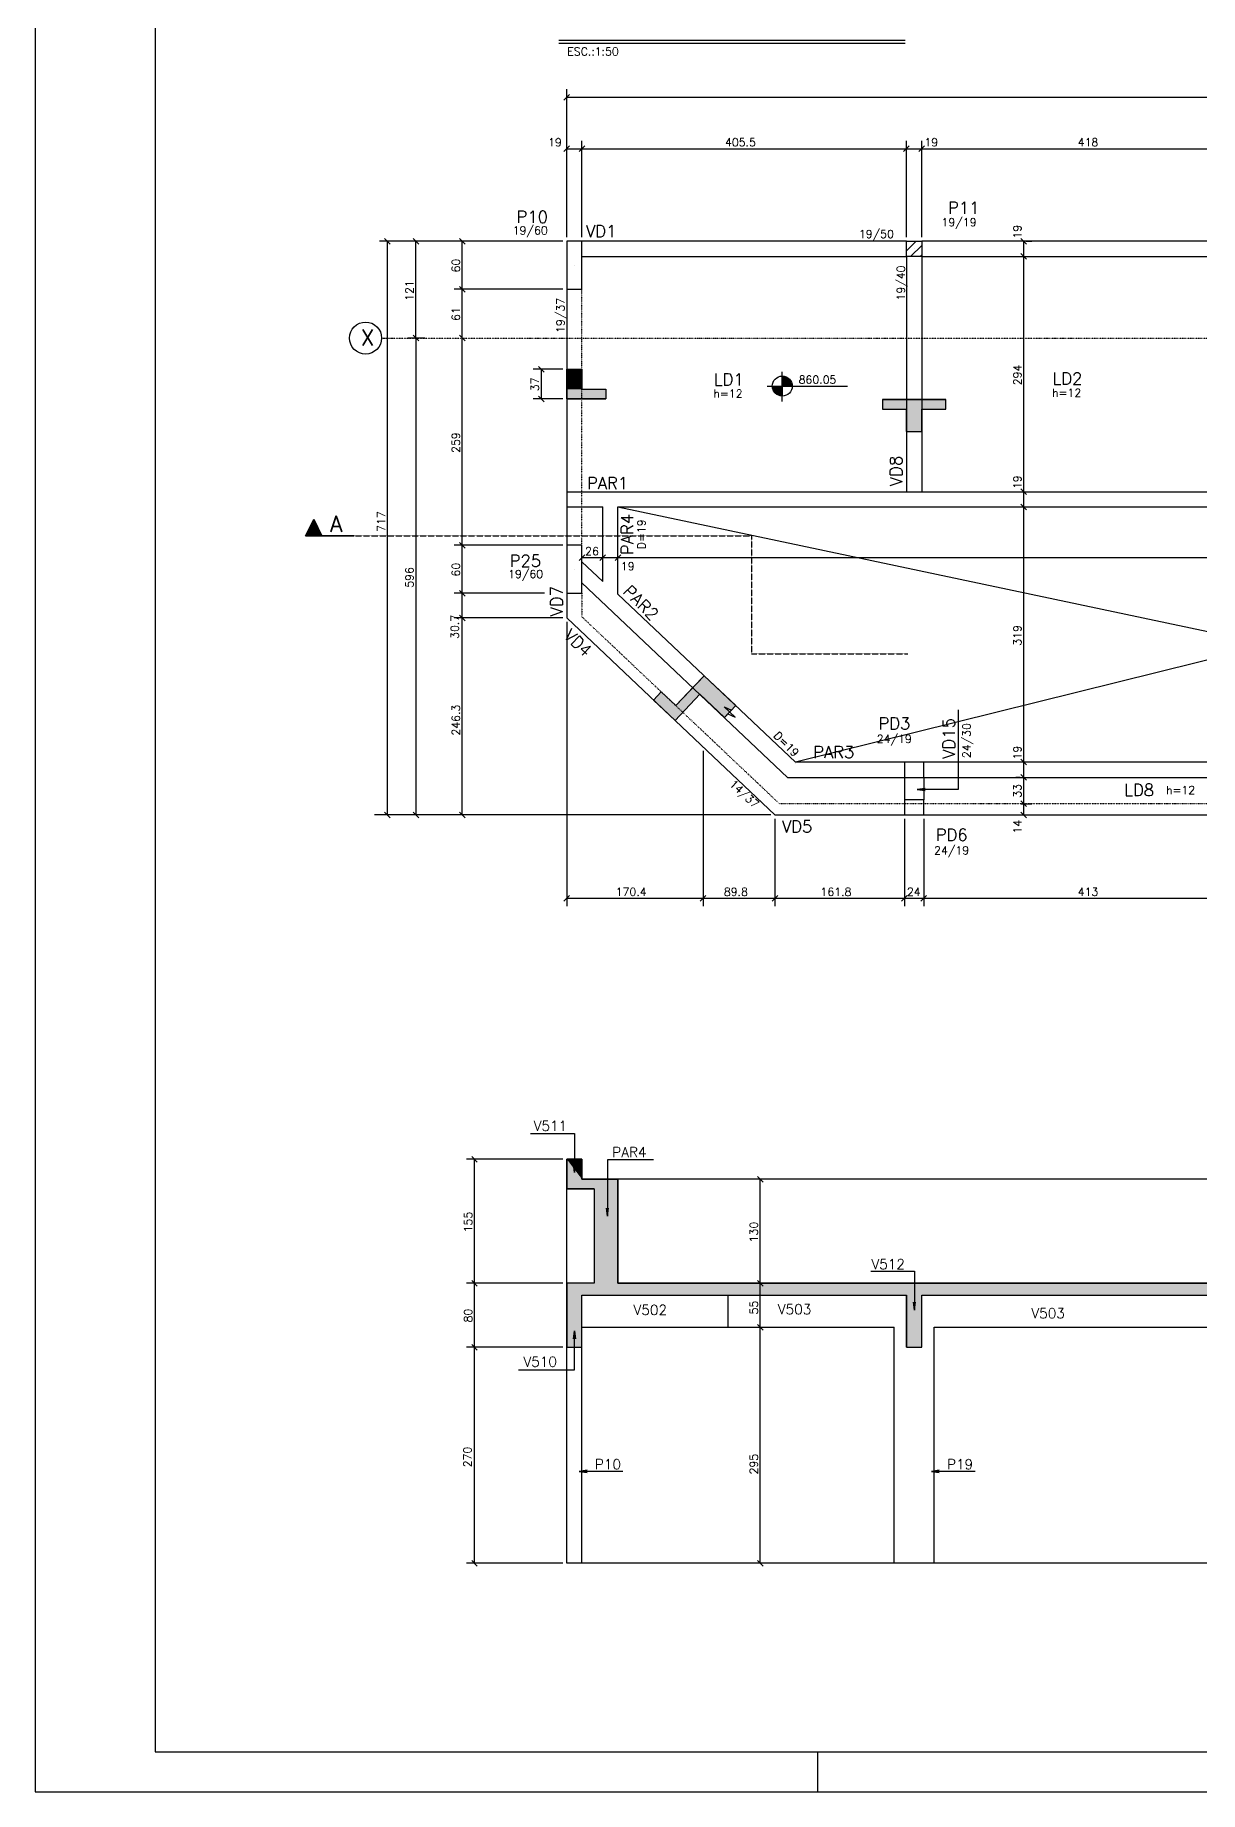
# Model space of a CAD drawing. Extents: x 715 to 5965, y 191 to 4191.
# Drawn here: x 715 to 2171, y 191 to 2386 of the extents above; entities that cross this region are included whole.
import ezdxf

# ---------------------------------------------------------------- set-up
doc = ezdxf.new("R2010")
doc.units = 0
doc.header["$MEASUREMENT"] = 0
doc.linetypes.add('ESTILO_TQS_0004', pattern=[2, 0.5, -0.4, 0.1, -0.4, 0.1, -0.5])
doc.linetypes.add('ESTILO_TQS_0005', pattern=[0.4, 0.3, -0.1])
for name, color, linetype in [('1', 1, 'CONTINUOUS'), ('2', 2, 'CONTINUOUS'), ('3', 3, 'CONTINUOUS'), ('4', 4, 'CONTINUOUS'), ('6', 6, 'CONTINUOUS'), ('7', 7, 'CONTINUOUS'), ('8', 8, 'CONTINUOUS'), ('9', 9, 'CONTINUOUS')]:
    doc.layers.add(name, color=color, linetype=linetype)
doc.styles.get("Standard").update_dxf_attribs({"font": 'ROMANS.SHX'})

msp = doc.modelspace()

# ---------------------------------------------------------------- linework, layer by layer
at = {"layer": '1', "linetype": 'Continuous'}
msp.add_lwpolyline([(715.34658, 190.908516), (5965.096797, 190.910592), (5965.096797, 4190.910592), (715.34658, 4190.908516), (715.34658, 190.908516)], dxfattribs=at)
at = {"layer": '2', "linetype": 'Continuous'}
for p, q in [((1376.074966, 2305.194829), (1383.146034, 2312.265897)), ((1376.074966, 2240.87586), (1383.146034, 2247.946928)), ((1395.074966, 2240.87586), (1402.146034, 2247.946928)), ((1395.074966, 2240.87586), (1402.146034, 2247.946928)), ((1800.574966, 2240.87586), (1807.646034, 2247.946928)), ((1800.574966, 2240.87586), (1807.646034, 2247.946928)), ((1819.574966, 2240.87586), (1826.646034, 2247.946928)), ((1819.574966, 2240.87586), (1826.646034, 2247.946928)), ((1159.146194, 2125.250343), (1152.075127, 2132.321411)), ((1194.5783, 2125.250343), (1187.507232, 2132.321411)), ((1252.570067, 2125.250343), (1245.498999, 2132.321411)), ((1252.570067, 2125.250343), (1245.498999, 2132.321411)), ((1252.570067, 2125.250343), (1245.498999, 2132.321411)), ((1954.182536, 2125.250343), (1947.111468, 2132.321411)), ((1813.6105, 2119.285877), (1813.6105, 2119.285877)), ((1954.182536, 2106.250343), (1947.111468, 2113.321411)), ((1954.182536, 2106.250343), (1947.111468, 2113.321411)), ((1389.1105, 2098.785877), (1389.1105, 2098.785877)), ((1252.570067, 2065.250343), (1245.498999, 2072.321411)), ((1252.570067, 2065.250343), (1245.498999, 2072.321411)), ((1187.507232, 2011.321411), (1194.5783, 2004.250343)), ((1187.507232, 2011.321411), (1194.5783, 2004.250343)), ((1194.5783, 2004.250343), (1187.507232, 2011.321411)), ((1194.5783, 2004.250343), (1187.507232, 2011.321411)), ((1252.570067, 2004.250343), (1245.498999, 2011.321411)), ((1252.570067, 2004.250343), (1245.498999, 2011.321411)), ((1344.229797, 1972.351046), (1351.300865, 1965.279979)), ((1344.229797, 1935.351046), (1351.300865, 1928.279979)), ((1954.182536, 1812.250343), (1947.111468, 1819.321411)), ((1954.182536, 1812.250343), (1947.111468, 1819.321411)), ((1954.182536, 1793.250343), (1947.111468, 1800.321411)), ((1954.182536, 1793.250343), (1947.111468, 1800.321411)), ((1252.570067, 1745.250343), (1245.498999, 1752.321411)), ((1252.570067, 1745.250343), (1245.498999, 1752.321411)), ((1395.074966, 1729.850884), (1402.146034, 1736.921952)), ((1421.074966, 1729.850884), (1428.146034, 1736.921952)), ((1421.074966, 1729.850884), (1428.146034, 1736.921952)), ((1440.074966, 1729.850884), (1447.146034, 1736.921952)), ((1440.074966, 1729.850884), (1447.146034, 1736.921952)), ((1389.1105, 1718.785877), (1389.1105, 1718.785877)), ((1252.570067, 1685.250343), (1245.498999, 1692.321411)), ((1252.570067, 1685.250343), (1245.498999, 1692.321411)), ((1252.570067, 1654.541492), (1245.498999, 1661.612559)), ((1252.570067, 1654.541492), (1245.498999, 1661.612559)), ((1954.182536, 1474.250343), (1947.111468, 1481.321411)), ((1954.182536, 1474.250343), (1947.111468, 1481.321411)), ((1954.182536, 1455.250343), (1947.111468, 1462.321411)), ((1954.182536, 1455.250343), (1947.111468, 1462.321411)), ((1954.182536, 1422.250343), (1947.111468, 1429.321411)), ((1954.182536, 1422.250343), (1947.111468, 1429.321411)), ((1159.146194, 1408.250343), (1152.075127, 1415.321411)), ((1187.507232, 1415.321411), (1194.5783, 1408.250343)), ((1252.570067, 1408.250343), (1245.498999, 1415.321411)), ((1954.182536, 1408.250343), (1947.111468, 1415.321411)), ((1376.074966, 1304.198962), (1383.146034, 1311.270029)), ((1546.47126, 1304.198962), (1553.542328, 1311.270029)), ((1546.47126, 1304.198962), (1553.542328, 1311.270029)), ((1636.272159, 1304.198962), (1643.343226, 1311.270029)), ((1636.272159, 1304.198962), (1643.343226, 1311.270029)), ((1798.074966, 1304.198962), (1805.146034, 1311.270029)), ((1798.074966, 1304.198962), (1805.146034, 1311.270029)), ((1822.074966, 1304.198962), (1829.146034, 1311.270029)), ((1822.074966, 1304.198962), (1829.146034, 1311.270029)), ((1267.867102, 978.044723), (1260.796034, 985.115791)), ((1624.887021, 953.044723), (1617.815953, 960.115791)), ((1267.867102, 823.044723), (1260.796034, 830.115791)), ((1267.867102, 823.044723), (1260.796034, 830.115791)), ((1624.887021, 823.044723), (1617.815953, 830.115791)), ((1624.887021, 823.044723), (1617.815953, 830.115791)), ((1624.887021, 768.044723), (1617.815953, 775.115791)), ((1624.887021, 768.044723), (1617.815953, 775.115791)), ((1624.887021, 768.044723), (1617.815953, 775.115791)), ((1624.887021, 768.044723), (1617.815953, 775.115791)), ((1267.867102, 743.044723), (1260.796034, 750.115791)), ((1267.867102, 743.044723), (1260.796034, 750.115791)), ((1267.867102, 473.044723), (1260.796034, 480.115791)), ((1624.887021, 473.044723), (1617.815953, 480.115791))]:
    msp.add_line(p, q, dxfattribs=at)
at = {"layer": '3', "linetype": 'Continuous'}
for p, q in [((1804.1105, 2116.651697), (1816.24468, 2128.785877)), ((1804.1105, 2128.672513), (1804.223864, 2128.785877)), ((1804.1105, 2109.785877), (1804.1105, 1815.785877)), ((1809.265495, 2109.785877), (1823.1105, 2123.630882)), ((1821.28631, 2109.785877), (1823.1105, 2111.610067)), ((1823.1105, 2109.785877), (1823.1105, 1815.785877)), ((1648.905595, 1928.645636), (1648.905595, 1965.500692)), ((1648.905595, 1960.252268), (1648.905595, 1935.252268)), ((1648.905595, 1959.64492), (1652.75472, 1959.64492)), ((1648.905595, 1958.852071), (1654.654058, 1958.852071)), ((1648.905595, 1958.059222), (1655.977853, 1958.059222)), ((1648.905595, 1957.266361), (1657.013115, 1957.266361)), ((1648.905595, 1956.473572), (1657.860454, 1956.473572)), ((1648.905595, 1955.680723), (1658.569463, 1955.680723)), ((1648.905595, 1954.887862), (1659.1688, 1954.887862)), ((1648.905595, 1954.095012), (1659.676822, 1954.095012)), ((1629.856702, 1947.752268), (1730.243465, 1947.752268)), ((1648.905548, 1946.959466), (1636.405548, 1946.959466)), ((1636.405595, 1947.752268), (1661.405595, 1947.752268)), ((1648.905548, 1946.166617), (1636.506542, 1946.166617)), ((1648.905548, 1945.373768), (1636.633905, 1945.373768)), ((1648.905548, 1944.580919), (1636.814531, 1944.580919)), ((1648.905548, 1943.788118), (1637.050804, 1943.788118)), ((1648.905548, 1942.995221), (1637.346109, 1942.995221)), ((1648.905548, 1942.20242), (1637.705167, 1942.20242)), ((1648.905548, 1941.409571), (1638.134321, 1941.409571)), ((1648.905548, 1940.616721), (1638.642343, 1940.616721)), ((1648.905548, 1939.823872), (1639.241727, 1939.823872)), ((1648.905548, 1939.031071), (1639.950689, 1939.031071)), ((1648.905548, 1938.238162), (1640.798029, 1938.238162)), ((1648.905548, 1937.445361), (1641.83329, 1937.445361)), ((1648.905548, 1936.652512), (1643.157085, 1936.652512)), ((1648.905548, 1935.859663), (1645.05647, 1935.859663)), ((1648.905595, 1953.302163), (1660.105976, 1953.302163)), ((1648.905595, 1952.509314), (1660.465034, 1952.509314)), ((1648.905595, 1951.716465), (1660.760339, 1951.716465)), ((1648.905595, 1950.923664), (1660.996612, 1950.923664)), ((1648.905595, 1950.130815), (1661.17719, 1950.130815)), ((1648.905595, 1949.337966), (1661.304601, 1949.337966)), ((1648.905595, 1948.545117), (1661.405595, 1948.545117)), ((1379.6105, 1815.785877), (3134.1105, 1815.785877)), ((1379.6105, 1796.785877), (1424.6105, 1796.785877)), ((1424.6105, 1703.606432), (1424.6105, 1796.785877)), ((1443.6105, 1687.621528), (1443.6105, 1796.785877)), ((1443.6105, 1796.785877), (2953.6105, 1796.785877)), ((1398.6105, 1728.216948), (1424.61032, 1703.606432)), ((1655.612495, 1458.785877), (1398.6105, 1702.054941)), ((1655.612495, 1458.785877), (2238.6105, 1458.785877)), ((1801.6105, 1458.785877), (1801.6105, 1430.785877)), ((1825.6105, 1458.785877), (1825.6105, 1430.785877)), ((1379.6105, 826.580257), (1379.6105, 956.580257)), ((2953.6105, 956.580257), (1443.6105, 956.580257)), ((1581.1105, 771.580257), (1581.1105, 811.580257)), ((1398.6105, 771.580257), (1788.6105, 771.580257)), ((1788.6105, 476.580257), (1788.6105, 771.580257)), ((1838.6105, 476.580257), (1838.6105, 771.580257)), ((1838.6105, 771.580257), (2241.1105, 771.580257)), ((1379.6105, 476.580257), (1379.6105, 746.580257)), ((1398.6105, 476.580257), (1398.6105, 746.580257)), ((1692.873506, 240.910092), (1692.873506, 190.910592))]:
    msp.add_line(p, q, dxfattribs=at)
at = {"layer": '3', "linetype": 'ESTILO_TQS_0004'}
for p, q in [((1398.6105, 1796.785877), (1398.6105, 2068.785877)), ((1398.6105, 1748.785877), (1398.6105, 1796.785877)), ((1665.291712, 1475.785877), (1665.291712, 1475.785877)), ((1825.6105, 1425.785877), (1645.382835, 1425.785877))]:
    msp.add_line(p, q, dxfattribs=at)
at = {"layer": '3', "linetype": 'Continuous'}
for points in [[(1588.1105, 2128.785877), (1398.6105, 2128.785877)], [(1398.6105, 2109.785877), (1804.1105, 2109.785877)], [(1804.1105, 2128.785877), (1588.1105, 2128.785877)], [(2241.1105, 2128.785877), (1823.1105, 2128.785877)], [(1823.1105, 2109.785877), (2241.1105, 2109.785877)], [(1379.6105, 2068.785877), (1379.6105, 1748.785877)], [(1379.6105, 1688.785877), (1379.6105, 1658.077026)], [(2953.6105, 1477.785877), (1665.291712, 1477.785877), (1443.6105, 1687.621528)], [(1379.6105, 1658.077026), (1547.259299, 1499.386559)], [(1547.259395, 1499.386468), (1639.807769, 1411.785877)], [(1639.807769, 1411.785877), (1801.6105, 1411.785877)], [(1825.6105, 1411.785877), (2238.6105, 1411.785877)]]:
    msp.add_lwpolyline(points, dxfattribs=at)
at = {"layer": '3', "linetype": 'ESTILO_TQS_0004'}
for points in [[(1398.6105, 1688.785877), (1398.6105, 1659.365624)], [(1645.382835, 1425.785877), (1398.6105, 1659.365624)], [(2238.6105, 1425.785877), (1825.6105, 1425.785877)]]:
    msp.add_lwpolyline(points, dxfattribs=at)
at = {"layer": '3', "linetype": 'Continuous'}
for centre, radius in [((1128.261743, 2007.785877), 20), ((1648.905595, 1947.752268), 12.5)]:
    msp.add_circle(centre, radius, dxfattribs=at)
at = {"layer": '6', "linetype": 'Continuous'}
for p, q in [((1369.649646, 2379.993988), (1802.448254, 2379.993988)), ((1369.649646, 2376.397908), (1802.448254, 2376.397908)), ((1379.6105, 1943.815513), (1379.6105, 1968.815513)), ((1379.6105, 1968.815513), (1398.6105, 1968.815513)), ((1398.6105, 1943.815513), (1398.6105, 1968.815513)), ((1379.6105, 1943.815513), (1379.6105, 1943.815513)), ((1379.6105, 1931.815513), (1379.6105, 1943.815513)), ((1398.6105, 1943.815513), (1428.6105, 1943.815513)), ((1379.6105, 1931.815513), (1379.6105, 1931.815513)), ((1379.6105, 1931.815513), (1398.6105, 1931.815513)), ((1398.6105, 1931.815513), (1428.6105, 1931.815513)), ((1774.1105, 1930.815513), (1804.1105, 1930.815513)), ((1774.1105, 1918.815513), (1804.1105, 1918.815513)), ((1804.1105, 1930.815513), (1823.1105, 1930.815513)), ((1804.1105, 1890.815513), (1804.1105, 1918.815513)), ((1823.1105, 1930.815513), (1853.1105, 1930.815513)), ((1823.1105, 1890.815513), (1823.1105, 1918.815513)), ((1823.1105, 1918.815513), (1853.1105, 1918.815513)), ((1804.1105, 1890.815513), (1823.1105, 1890.815513)), ((1053.040263, 1760.531258), (1063.41106, 1781.272858)), ((1053.181312, 1760.618162), (1063.41106, 1781.07776)), ((1062.613312, 1779.677361), (1064.372263, 1779.677361)), ((1063.41106, 1781.272858), (1073.738406, 1760.618162)), ((1063.41106, 1781.077707), (1073.640857, 1760.61821)), ((1113.838014, 1760.531258), (1053.040263, 1760.531258)), ((1053.181312, 1760.61821), (1113.838014, 1760.61821)), ((1053.838012, 1762.126761), (1072.984156, 1762.126761)), ((1054.635761, 1763.722259), (1072.18636, 1763.722259)), ((1055.433509, 1765.317762), (1071.388612, 1765.317762)), ((1056.231311, 1766.913259), (1070.590863, 1766.913259)), ((1057.02906, 1768.50881), (1069.793114, 1768.50881)), ((1057.826808, 1770.104307), (1068.995366, 1770.104307)), ((1058.624563, 1771.69981), (1068.197605, 1771.69981)), ((1059.422312, 1773.295307), (1067.399857, 1773.295307)), ((1060.22006, 1774.89081), (1066.602108, 1774.89081)), ((1061.017809, 1776.486307), (1065.80436, 1776.486307)), ((1061.815563, 1778.081858), (1065.006611, 1778.081858)), ((1538.14058, 1571.980667), (1551.201884, 1585.779302)), ((1590.720607, 1548.372267), (1551.201884, 1585.779302)), ((1488.050517, 1555.429906), (1497.674433, 1565.597399)), ((1497.674433, 1565.597399), (1515.830924, 1548.411595)), ((1514.922347, 1529.995583), (1545.857499, 1562.677075)), ((1515.831041, 1548.411718), (1538.14058, 1571.980667)), ((1576.661295, 1533.519284), (1545.857499, 1562.677075)), ((1514.921909, 1529.99512), (1488.050517, 1555.429906)), ((1379.6105, 944.580257), (1379.6105, 981.580257)), ((1379.6105, 981.580257), (1398.6105, 981.580257)), ((1398.6105, 981.580257), (1398.6105, 956.580257)), ((1413.858702, 944.580257), (1379.6105, 944.580257)), ((1398.6105, 956.580257), (1443.6105, 956.580257)), ((1413.858702, 944.580257), (1413.858702, 826.580257)), ((1443.6105, 956.580257), (1443.6105, 826.580257)), ((1413.858702, 826.580257), (1379.6105, 826.580257)), ((1379.6105, 746.580257), (1379.6105, 826.580257)), ((1443.6105, 826.580257), (1804.1105, 826.580257)), ((1804.1105, 826.580257), (2953.6105, 826.580257)), ((1398.6105, 811.580257), (1804.1105, 811.580257)), ((1398.6105, 746.580257), (1398.6105, 811.580257)), ((1804.1105, 746.580257), (1804.1105, 811.580257)), ((1823.1105, 746.580257), (1823.1105, 811.580257)), ((1823.1105, 811.580257), (2241.1105, 811.580257)), ((1379.6105, 746.580257), (1398.6105, 746.580257)), ((1804.1105, 746.580257), (1823.1105, 746.580257)), ((3744.595026, 476.580257), (1379.6105, 476.580257))]:
    msp.add_line(p, q, dxfattribs=at)
msp.add_lwpolyline([(865.349047, 240.910092), (5915.101203, 240.912167), (5915.101203, 4140.911092), (865.349047, 4140.909016), (865.349047, 240.910092)], dxfattribs=at)
at = {"layer": '7', "linetype": 'Continuous'}
for points in [[(1379.6105, 2068.785877), (1398.6105, 2068.785877), (1398.6105, 2128.785877), (1379.6105, 2128.785877), (1379.6105, 2068.785877)], [(1804.1105, 2128.785877), (1823.1105, 2128.785877), (1823.1105, 2109.785877), (1804.1105, 2109.785877), (1804.1105, 2128.785877)], [(1379.6105, 1688.785877), (1398.6105, 1688.785877), (1398.6105, 1748.785877), (1379.6105, 1748.785877), (1379.6105, 1688.785877)], [(1801.6105, 1458.785877), (1825.6105, 1458.785877), (1825.6105, 1477.785877), (1801.6105, 1477.785877), (1801.6105, 1458.785877)], [(1801.6105, 1411.785877), (1825.6105, 1411.785877), (1825.6105, 1430.785877), (1801.6105, 1430.785877), (1801.6105, 1411.785877)]]:
    msp.add_lwpolyline(points, dxfattribs=at)
at = {"layer": '8', "linetype": 'Continuous'}
for points in [[(1379.6105, 1931.815513), (1379.6105, 1943.815513), (1379.6105, 1968.815513), (1398.6105, 1968.815513), (1398.6105, 1943.815513), (1428.6105, 1943.815513), (1428.6105, 1931.815513), (1379.6105, 1931.815513)], [(1774.1105, 1930.815513), (1774.1105, 1918.815513), (1804.1105, 1918.815513), (1804.1105, 1890.815513), (1823.1105, 1890.815513), (1823.1105, 1918.815513), (1853.1105, 1918.815513), (1853.1105, 1930.815513), (1774.1105, 1930.815513)], [(1590.720607, 1548.372267), (1551.201884, 1585.779302), (1515.831041, 1548.411718), (1497.674433, 1565.597399), (1488.050517, 1555.429906), (1514.921909, 1529.99512), (1545.857499, 1562.677075), (1576.661295, 1533.519284), (1590.720607, 1548.372267)], [(3552.1105, 826.580257), (1443.6105, 826.580257), (1443.6105, 956.580257), (1398.6105, 956.580257), (1398.6105, 981.580257), (1379.6105, 981.580257), (1379.6105, 944.580257), (1413.858702, 944.580257), (1413.858702, 826.580257), (1379.6105, 826.580257), (1379.6105, 746.580257), (1398.6105, 746.580257), (1398.6105, 811.580257), (1804.1105, 811.580257), (1804.1105, 746.580257), (1823.1105, 746.580257), (1823.1105, 811.580257), (2241.1105, 811.580257)]]:
    msp.add_lwpolyline(points, dxfattribs=at)
for points in [[(1398.6105, 1968.815513), (1379.6105, 1943.815513), (1379.6105, 1968.815513)], [(1398.6105, 1943.815513), (1379.6105, 1943.815513), (1398.6105, 1968.815513)], [(1398.6105, 1943.815513), (1428.6105, 1931.815513), (1379.6105, 1943.815513)], [(1428.6105, 1931.815513), (1379.6105, 1931.815513), (1379.6105, 1943.815513)], [(1428.6105, 1943.815513), (1428.6105, 1931.815513), (1398.6105, 1943.815513)], [(1774.1105, 1930.815513), (1774.1105, 1918.815513), (1853.1105, 1930.815513)], [(1774.1105, 1918.815513), (1804.1105, 1918.815513), (1853.1105, 1930.815513)], [(1804.1105, 1918.815513), (1823.1105, 1918.815513), (1853.1105, 1930.815513)], [(1804.1105, 1890.815513), (1823.1105, 1890.815513), (1804.1105, 1918.815513)], [(1823.1105, 1890.815513), (1823.1105, 1918.815513), (1804.1105, 1918.815513)], [(1823.1105, 1918.815513), (1853.1105, 1918.815513), (1853.1105, 1930.815513)], [(1545.857499, 1562.677075), (1551.201884, 1585.779302), (1515.831041, 1548.411718)], [(1576.661295, 1533.519284), (1551.201884, 1585.779302), (1545.857499, 1562.677075)], [(1576.661295, 1533.519284), (1590.720607, 1548.372267), (1551.201884, 1585.779302)], [(1514.921909, 1529.99512), (1497.674433, 1565.597399), (1488.050517, 1555.429906)], [(1514.921909, 1529.99512), (1515.831041, 1548.411718), (1497.674433, 1565.597399)], [(1545.857499, 1562.677075), (1515.831041, 1548.411718), (1514.921909, 1529.99512)], [(1398.6105, 956.580257), (1398.6105, 981.580257), (1379.6105, 981.580257)], [(1398.6105, 956.580257), (1379.6105, 981.580257), (1379.6105, 944.580257)], [(1398.6105, 956.580257), (1379.6105, 944.580257), (1413.858702, 944.580257)], [(1398.6105, 956.580257), (1413.858702, 944.580257), (1443.6105, 956.580257)], [(1443.6105, 826.580257), (1443.6105, 956.580257), (1413.858702, 944.580257)], [(1443.6105, 826.580257), (1413.858702, 944.580257), (1413.858702, 826.580257)], [(1379.6105, 746.580257), (1398.6105, 746.580257), (1379.6105, 826.580257)], [(1398.6105, 746.580257), (1398.6105, 811.580257), (1379.6105, 826.580257)], [(1379.6105, 826.580257), (1398.6105, 811.580257), (1413.858702, 826.580257)], [(1398.6105, 811.580257), (1804.1105, 811.580257), (1413.858702, 826.580257)], [(1443.6105, 826.580257), (1413.858702, 826.580257), (1804.1105, 811.580257)], [(1443.6105, 826.580257), (1804.1105, 811.580257), (3552.1105, 826.580257)], [(3552.1105, 826.580257), (1804.1105, 811.580257), (1823.1105, 811.580257)], [(3552.1105, 826.580257), (1823.1105, 811.580257), (2241.1105, 811.580257)], [(1804.1105, 811.580257), (1804.1105, 746.580257), (1823.1105, 746.580257)], [(1804.1105, 811.580257), (1823.1105, 746.580257), (1823.1105, 811.580257)]]:
    msp.add_solid(points, dxfattribs=at)
at = {"layer": '9', "linetype": 'Continuous'}
for p, q in [((1379.6105, 2249.411394), (1379.6105, 2318.730363)), ((1379.6105, 2308.730363), (3294.1105, 2308.730363)), ((1379.6105, 2133.785877), (1379.6105, 2254.411394)), ((1379.6105, 2244.411394), (1398.6105, 2244.411394)), ((1398.6105, 2133.785877), (1398.6105, 2254.411394)), ((1398.6105, 2244.411394), (1804.1105, 2244.411394)), ((1804.1105, 2133.785877), (1804.1105, 2254.411394)), ((1804.1105, 2244.411394), (1823.1105, 2244.411394)), ((1823.1105, 2133.785877), (1823.1105, 2254.411394)), ((1823.1105, 2244.411394), (2241.1105, 2244.411394)), ((1234.034533, 2128.785877), (1145.610661, 2128.785877)), ((1155.610661, 1411.785877), (1155.610661, 2128.785877)), ((1244.034533, 2128.785877), (1181.042766, 2128.785877)), ((1191.042766, 2007.785877), (1191.042766, 2128.785877)), ((1374.6105, 2128.785877), (1239.034533, 2128.785877)), ((1268.938717, 2128.785877), (1239.034533, 2128.785877)), ((1249.034533, 2068.785877), (1249.034533, 2128.785877)), ((1950.034678, 2109.785877), (1960.647002, 2109.785877)), ((1950.647002, 2109.785877), (1950.647002, 2128.785877)), ((1950.647002, 1815.785877), (1950.647002, 2109.785877)), ((1953.101742, 2128.785877), (1960.647002, 2128.785877)), ((1374.6105, 2068.785877), (1239.034533, 2068.785877)), ((1249.034533, 2007.785877), (1249.034533, 2068.785877)), ((1202.473087, 2007.785877), (1181.042766, 2007.785877)), ((1197.473087, 2007.785877), (1181.042766, 2007.785877)), ((1197.473087, 2007.785877), (1181.042766, 2007.785877)), ((1191.042766, 2007.785877), (1191.042766, 1411.785877)), ((1249.034533, 1748.785877), (1249.034533, 2007.785877)), ((1374.6105, 1968.815513), (1337.765331, 1968.815513)), ((1347.765331, 1968.815513), (1347.765331, 1931.815513)), ((1374.6105, 1931.815513), (1337.765331, 1931.815513)), ((1949.397963, 1815.785877), (1960.647002, 1815.785877)), ((1950.647002, 1796.785877), (1950.647002, 1815.785877)), ((1443.6105, 1796.785877), (2953.6105, 1477.785877)), ((2953.6105, 1796.785877), (1665.291712, 1477.785877)), ((1947.297275, 1796.785877), (1960.647002, 1796.785877)), ((1950.647002, 1477.785877), (1950.647002, 1796.785877)), ((1374.6105, 1748.785877), (1239.034533, 1748.785877)), ((1249.034533, 1688.785877), (1249.034533, 1748.785877)), ((1398.6105, 1733.216948), (1398.6105, 1743.386418)), ((1424.6105, 1733.445944), (1424.6105, 1743.386418)), ((1443.6105, 1732.622532), (1443.6105, 1743.386418)), ((1398.6105, 1733.386418), (1424.6105, 1733.386418)), ((1424.6105, 1733.386418), (1443.6105, 1733.386418)), ((1443.6105, 1733.386418), (2953.6105, 1733.386418)), ((1351.75907, 1688.785877), (1239.034533, 1688.785877)), ((1249.034533, 1658.077026), (1249.034533, 1688.785877)), ((1374.6105, 1658.077026), (1239.034533, 1658.077026)), ((1249.034533, 1411.785877), (1249.034533, 1658.077026)), ((1379.6105, 1653.077026), (1379.6105, 1297.734496)), ((1550.006794, 1491.785877), (1550.006794, 1297.734496)), ((1947.055932, 1477.785877), (1940.647002, 1477.785877)), ((1950.647002, 1458.785877), (1950.647002, 1477.785877)), ((1945.960097, 1458.785877), (1940.647002, 1458.785877)), ((1950.647002, 1425.785877), (1950.647002, 1458.785877)), ((1186.042766, 1411.785877), (1139.504862, 1411.785877)), ((1186.042766, 1411.785877), (1145.610661, 1411.785877)), ((1176.042766, 1411.785877), (1145.610661, 1411.785877)), ((1244.034533, 1411.785877), (1181.042766, 1411.785877)), ((1634.807693, 1411.785877), (1239.034533, 1411.785877)), ((1639.807693, 1406.785877), (1639.807693, 1297.734496)), ((1801.6105, 1406.785877), (1801.6105, 1297.734496)), ((1825.6105, 1406.785877), (1825.6105, 1297.734496)), ((1947.349966, 1425.785877), (1960.647002, 1425.785877)), ((1948.602349, 1411.785877), (1960.647002, 1411.785877)), ((1950.647002, 1411.785877), (1950.647002, 1425.785877)), ((1379.6105, 1307.734496), (1550.006794, 1307.734496)), ((1550.006794, 1307.734496), (1639.807693, 1307.734496)), ((1639.807693, 1307.734496), (1801.6105, 1307.734496)), ((1801.6105, 1307.734496), (1825.6105, 1307.734496)), ((1825.6105, 1307.734496), (2238.6105, 1307.734496)), ((1374.6105, 981.580257), (1254.331568, 981.580257)), ((1264.331568, 826.580257), (1264.331568, 981.580257)), ((1618.069405, 956.580257), (1611.351487, 956.580257)), ((1621.351487, 826.580257), (1621.351487, 956.580257)), ((1374.6105, 826.580257), (1254.331568, 826.580257)), ((1264.331568, 746.580257), (1264.331568, 826.580257)), ((1621.351487, 771.580257), (1621.351487, 826.580257)), ((1625.014378, 826.580257), (1631.351487, 826.580257)), ((1586.1105, 771.580257), (1631.351487, 771.580257)), ((1621.351487, 476.580257), (1621.351487, 771.580257)), ((1374.6105, 746.580257), (1254.331568, 746.580257)), ((1264.331568, 476.580257), (1264.331568, 746.580257)), ((1374.6105, 476.580257), (1254.331568, 476.580257))]:
    msp.add_line(p, q, dxfattribs=at)
at = {"layer": '9', "linetype": 'ESTILO_TQS_0004'}
msp.add_line((1148.261743, 2007.785877), (3876.012835, 2007.785877), dxfattribs=at)
at = {"layer": '9', "linetype": 'ESTILO_TQS_0005'}
for p, q in [((1113.838014, 1760.531258), (1610.615577, 1760.531258)), ((1610.615577, 1760.531258), (1610.615577, 1613.162697)), ((1610.615577, 1613.162697), (1805.620352, 1613.162697))]:
    msp.add_line(p, q, dxfattribs=at)
at = {"layer": '9', "linetype": 'Continuous'}
for points in [[(1576.661295, 1533.519284), (1581.015071, 1538.118837), (1590.091264, 1533.887949), (1576.292629, 1546.949253), (1585.368835, 1542.718378), (1589.722599, 1547.317919)], [(1868.841574, 1543.127092), (1868.841574, 1443.60339), (1817.344817, 1443.60339), (1827.259265, 1444.908652), (1817.344817, 1443.60339), (1827.259265, 1442.298128)], [(1334.421987, 1013.595303), (1389.333987, 1013.595303), (1389.333987, 964.919406), (1388.028725, 974.833855), (1389.333987, 964.919406), (1390.639249, 974.833855)], [(1487.937568, 980.714998), (1430.533405, 980.714998), (1430.533405, 910.429885), (1429.228143, 920.344334), (1430.533405, 910.429885), (1431.838667, 920.344334)], [(1759.729941, 841.768943), (1814.179096, 841.768943), (1814.179096, 793.093046), (1812.873834, 803.007495), (1814.179096, 793.093046), (1815.484358, 803.007495)], [(1319.504894, 718.239788), (1389.253675, 718.239788), (1389.253675, 766.915684), (1387.948413, 757.001236), (1389.253675, 766.915684), (1390.558937, 757.001236)], [(1449.76307, 591.486462), (1395.16457, 591.486462), (1405.079018, 592.791724), (1395.16457, 591.486462), (1405.079018, 590.1812)], [(1889.76307, 591.486462), (1835.16457, 591.486462), (1845.079018, 592.791724), (1835.16457, 591.486462), (1845.079018, 590.1812)]]:
    msp.add_lwpolyline(points, dxfattribs=at)

# ---------------------------------------------------------------- texts
at = {"layer": '2', "linetype": 'Continuous'}
for s, p in [('ESC.:1:50', (1380.269129, 2360.920008)), ('19', (1356.27717, 2247.411394)), ('405.5', (1577.3605, 2247.411394)), ('19', (1826.44383, 2247.411394)), ('418', (2018.1105, 2247.411394)), ('26', (1402.6105, 1736.386418)), ('19', (1447.157087, 1717.619799)), ('170.4', (1440.808647, 1310.734496)), ('89.8', (1575.907243, 1310.734496)), ('161.8', (1696.709096, 1310.734496)), ('24', (1804.6105, 1310.734496)), ('413', (2018.1105, 1310.734496))]:
    msp.add_text(s, height=10, dxfattribs=at).set_placement(p)
for s, p in [('19', (1947.647002, 2132.119207)), ('60', (1246.034533, 2089.785877)), ('121', (1188.042766, 2054.285877)), ('61', (1246.034533, 2029.285877)), ('37', (1344.765331, 1941.315513)), ('294', (1947.647002, 1948.785877)), ('259', (1246.034533, 1864.285877)), ('19', (1947.647002, 1819.119207)), ('717', (1152.610661, 1765.577475)), ('596', (1188.042766, 1695.785877)), ('60', (1246.034533, 1709.785877)), ('30.7', (1244.608121, 1631.8533)), ('319', (1947.647002, 1623.285877)), ('246.3', (1246.034533, 1510.931451)), ('19', (1947.647002, 1481.119207)), ('33', (1947.647002, 1433.285877)), ('14', (1947.647002, 1388.452547)), ('155', (1261.331568, 890.080257)), ('130', (1618.351487, 877.580257)), ('80', (1261.331568, 777.580257)), ('55', (1618.351487, 787.580257)), ('270', (1260.487252, 596.577366)), ('295', (1618.351487, 587.580257))]:
    msp.add_text(s, height=10, rotation=90, dxfattribs=at).set_placement(p)
at = {"layer": '3', "linetype": 'Continuous'}
for s, height, p in [('19/19', 10, (1847.896931, 2147.471617)), ('19/60', 10, (1312.111298, 2137.344)), ('19/50', 10, (1744.63883, 2132.80732)), ('860.05', 10, (1669.332308, 1950.805193)), ('h=12', 10, (1562.776736, 1933.349679)), ('h=12', 10, (1985.973169, 1934.448978)), ('19/60', 10, (1306.326593, 1707.870658)), ('24/19', 10, (1767.01944, 1501.842487)), ('h=12', 10, (2128.329973, 1437.909412)), ('24/19', 10, (1838.661285, 1362.538898)), ('V511', 12.5, (1338.345625, 1016.966569)), ('PAR4', 12.5, (1436.448501, 984.149591)), ('V512', 12.5, (1760.391712, 844.133244)), ('V502', 12.5, (1463.087839, 786.969811)), ('V503', 12.5, (1643.416967, 787.750457)), ('V503', 12.5, (1960.245717, 782.750457)), ('V510', 12.5, (1325.571449, 722.288281)), ('P10', 12.5, (1414.707909, 594.025854)), ('P19', 12.5, (1854.707909, 594.025854))]:
    msp.add_text(s, height=height, dxfattribs=at).set_placement(p)
for s, rotation, p in [('19/40', 90, (1802.179749, 2054.665331)), ('19/37', 90, (1376.803999, 2014.214556)), ('D=19', 90, (1477.876762, 1743.865305)), ('D=19', 315, (1637.323783, 1510.008976)), ('24/30', 90, (1884.22501, 1482.848837)), ('14/37', 316.572, (1582.143199, 1449.517716))]:
    msp.add_text(s, height=10, rotation=rotation, dxfattribs=at).set_placement(p)
at = {"layer": '4', "linetype": 'Continuous'}
for s, p in [('P11', (1856.026395, 2163.062713)), ('P10', (1316.867378, 2151.66456)), ('VD1', (1403.581925, 2133.87302)), ('LD1', (1563.360571, 1948.599921)), ('LD2', (1986.557005, 1949.699219)), ('PAR1', (1404.899219, 1818.943424)), ('P25', (1308.314703, 1721.876603)), ('PD3', (1769.059351, 1518.706529)), ('PAR3', (1687.480518, 1482.870885)), ('LD8', (2076.174998, 1435.505179)), ('VD5', (1648.544583, 1389.927041)), ('PD6', (1840.701197, 1379.40294))]:
    msp.add_text(s, height=15, dxfattribs=at).set_placement(p)
for s, rotation, p in [('VD8', 90, (1798.569882, 1822.760118)), ('PAR4', 90, (1462.651174, 1736.72834)), ('VD7', 90, (1374.471993, 1660.082704)), ('PAR2', 315, (1448.774007, 1689.955374)), ('VD4', 316.572, (1374.7633, 1634.330205)), ('VD15', 90, (1864.548062, 1482.097273))]:
    msp.add_text(s, height=15, rotation=rotation, dxfattribs=at).set_placement(p)
at = {"layer": '6', "linetype": 'Continuous'}
for s, p in [('X', (1122.27246, 1998.421697)), ('A', (1083.838014, 1765.531258))]:
    msp.add_text(s, height=20, dxfattribs=at).set_placement(p)

doc.saveas('drawing.dxf')
